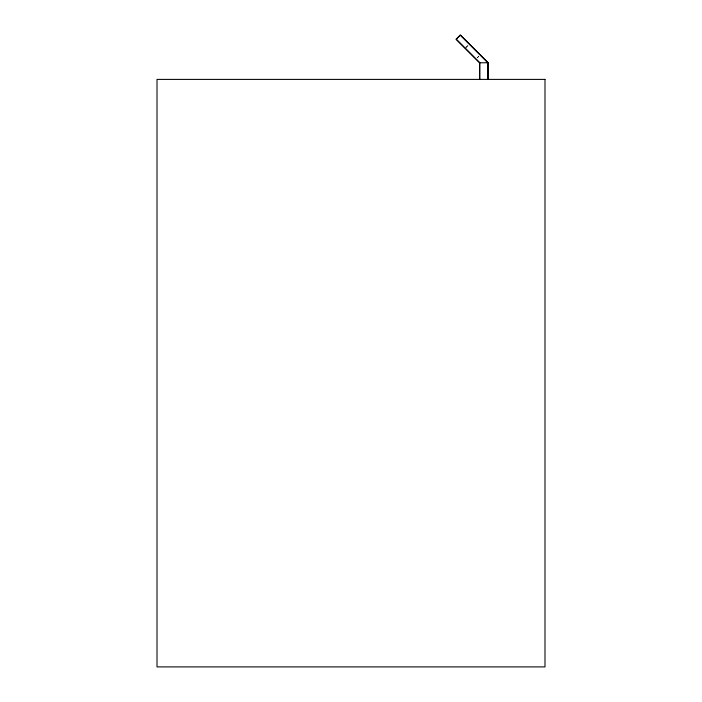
<?xml version="1.0" encoding="UTF-8"?>
<svg xmlns="http://www.w3.org/2000/svg" width="702" height="702" viewBox="0 0 702 702"><rect width="100%" height="100%" fill="white"/><g stroke="black" fill="none" stroke-linecap="round" stroke-linejoin="round"><path stroke-width="0.53" stroke-dasharray="3.51 2.63" d="M465.119 48.271L467.892 45.498M465.952 47.578L468.023 45.498M477.325 57.704L478.711 56.318M477.465 57.704L478.843 56.318"/><path stroke-width="1.05" d="M488.074 62.768L460.398 35.1L456.239 39.259L479.756 62.768L488.074 62.768L488.074 79.396M487.934 79.396L487.934 62.768L460.266 35.1L456.107 39.259L479.624 62.768L479.624 79.396M479.756 62.768L479.756 79.396M544.989 79.396L157.011 79.396L157.011 666.9L544.989 666.9L544.989 79.396"/></g></svg>
